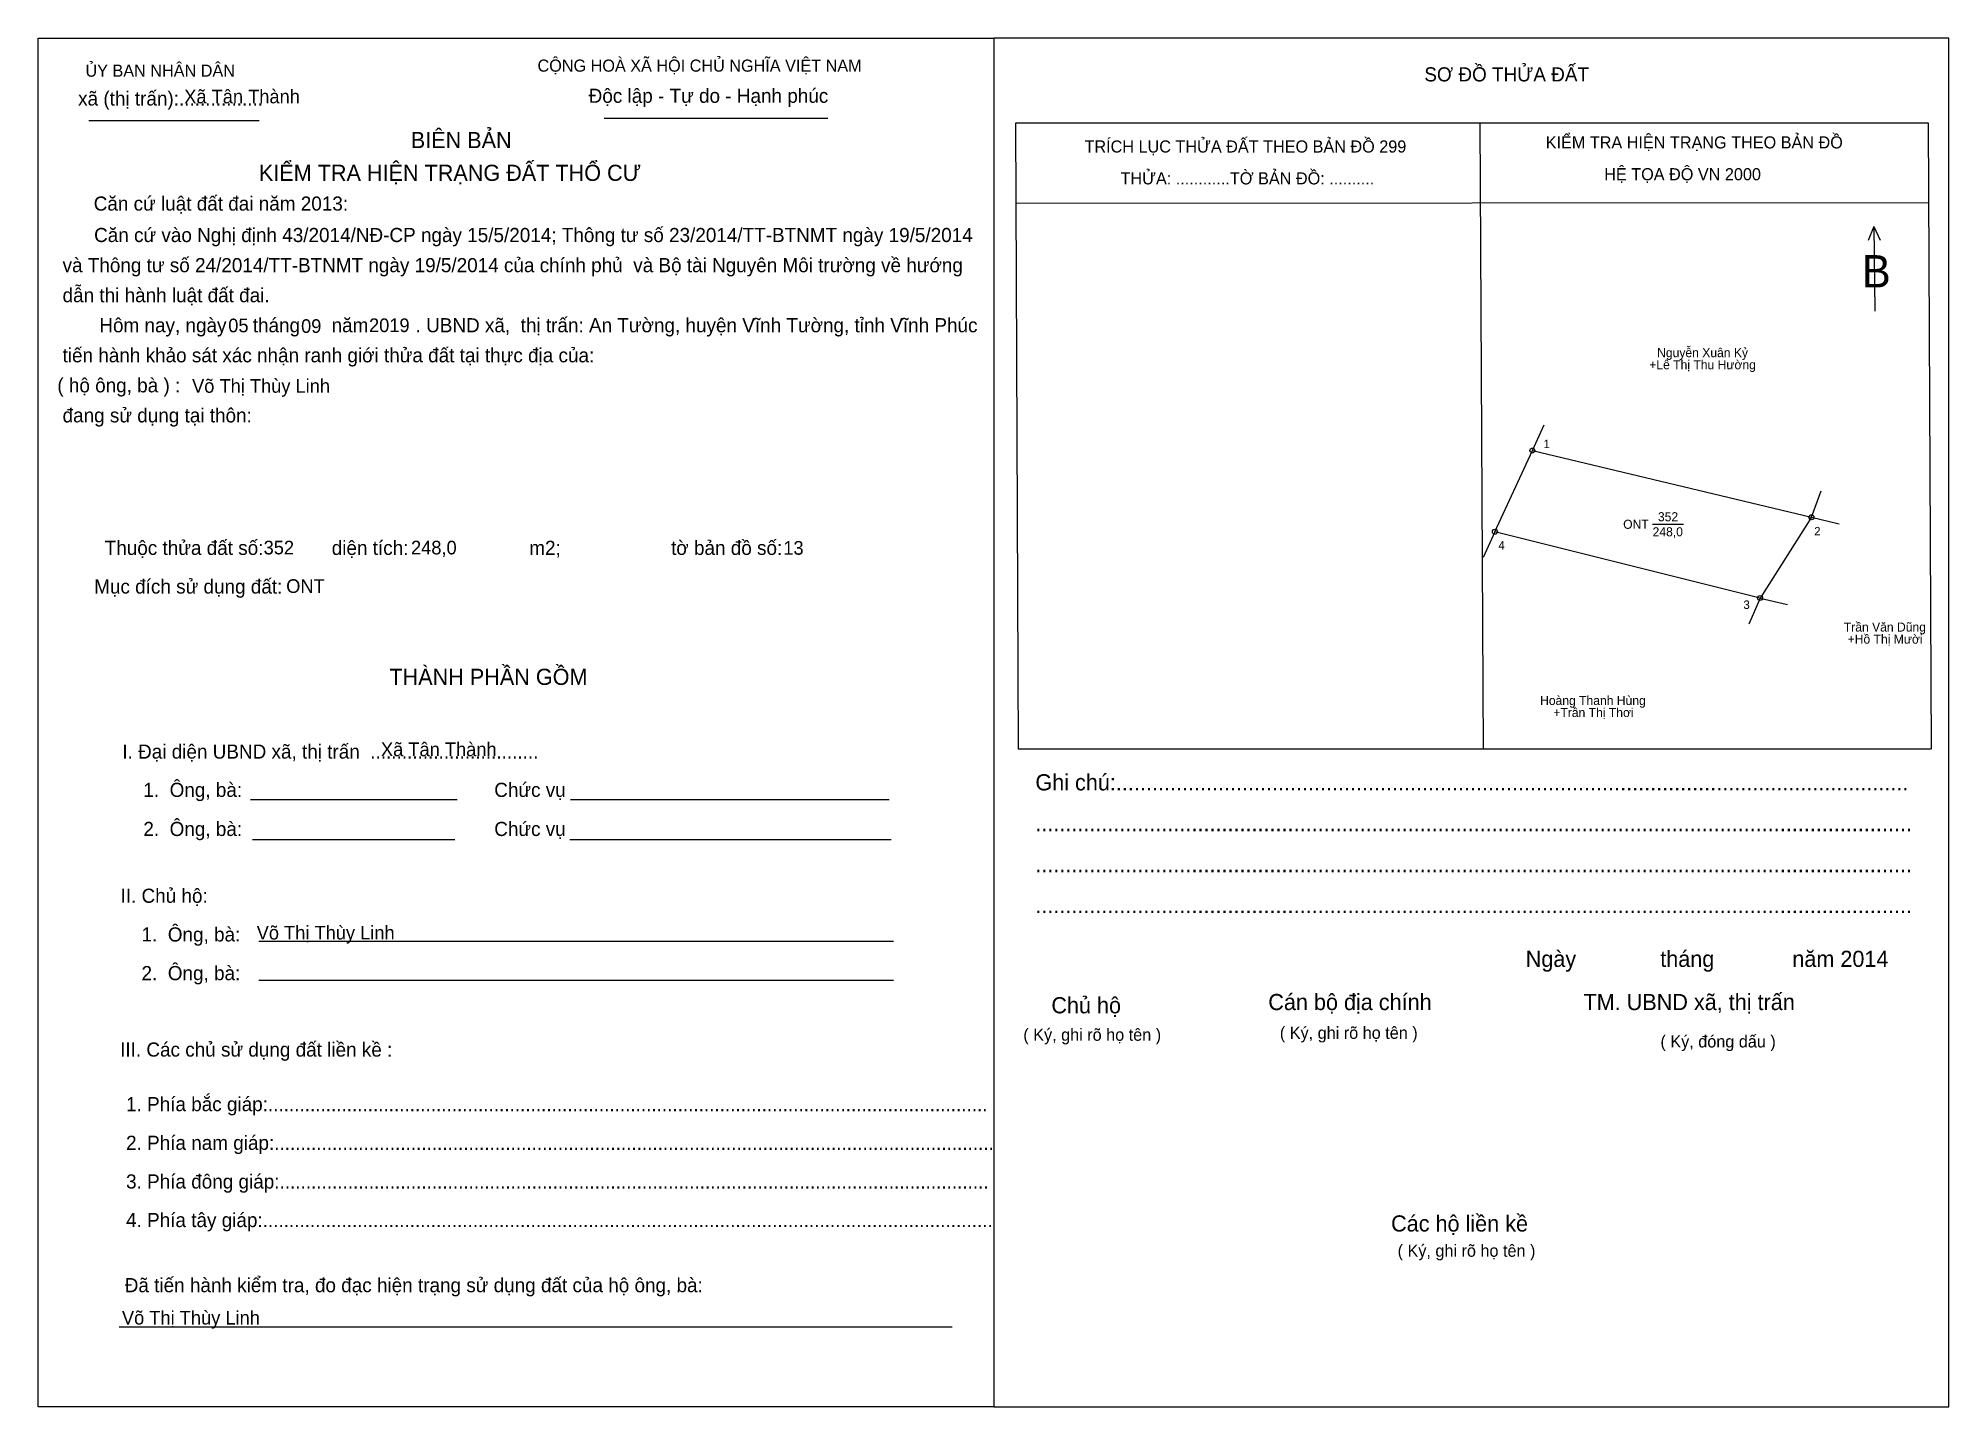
# Model space of a CAD drawing. Extents: x 540457 to 540647, y 1835187 to 1835324.
import ezdxf

# ---------------------------------------------------------------- set-up
doc = ezdxf.new("R2010")
doc.units = 0
for name, color, linetype in [('bbhtNoiDung', 7, 'Continuous'), ('bbhtTemplate', 7, 'Continuous'), ('CanhThua', 7, 'Continuous'), ('MocDinhThua', 7, 'Continuous'), ('NhanDiaChinhThua', 7, 'Continuous'), ('NhanTuCan', 7, 'Continuous'), ('RauThua', 7, 'Continuous'), ('SoHieuDinhThua', 7, 'Continuous')]:
    doc.layers.add(name, color=color, linetype=linetype)

msp = doc.modelspace()

# ---------------------------------------------------------------- linework, layer by layer
at = {"layer": 'bbhtTemplate'}
for p, q in [((540462.04, 1835315.39), (540479.02, 1835315.39)), ((540513.34, 1835315.61), (540535.61, 1835315.61)), ((540600.49, 1835315.16), (540600.81, 1835252.82)), ((540554.31, 1835307.15), (540645.13, 1835307.24)), ((540639.7, 1835304.84), (540639.15, 1835303.44)), ((540639.7, 1835304.84), (540640.33, 1835303.48)), ((540639.7, 1835304.84), (540639.79, 1835296.42)), ((540478.16, 1835247.79), (540498.71, 1835247.79)), ((540509.99, 1835247.79), (540541.72, 1835247.79)), ((540478.34, 1835243.81), (540498.49, 1835243.81)), ((540509.94, 1835243.81), (540541.91, 1835243.81)), ((540478.98, 1835233.71), (540542.13, 1835233.71)), ((540478.98, 1835229.82), (540542.13, 1835229.82)), ((540465.08, 1835195.32), (540547.97, 1835195.32))]:
    msp.add_line(p, q, dxfattribs=at)
for points in [[(540457.02, 1835187.35), (540457.02, 1835323.58), (540552.14, 1835323.58), (540552.14, 1835187.35)], [(540647.17, 1835187.35), (540647.17, 1835323.58), (540552.14, 1835323.58), (540552.14, 1835187.35)]]:
    msp.add_lwpolyline(points, close=True, dxfattribs=at)
for points in [[(540554.58, 1835252.82), (540554.31, 1835315.16), (540645.13, 1835315.16), (540645.4, 1835252.82)], [(540645.36, 1835252.82), (540554.54, 1835252.82)]]:
    msp.add_lwpolyline(points, dxfattribs=at)
at = {"layer": 'CanhThua'}
for p, q in [((540601.99, 1835274.46), (540605.72, 1835282.54)), ((540605.72, 1835282.54), (540633.5, 1835275.9)), ((540628.38, 1835267.86), (540601.99, 1835274.46)), ((540633.5, 1835275.9), (540628.38, 1835267.86))]:
    msp.add_line(p, q, dxfattribs=at)
at = {"layer": 'MocDinhThua'}
for centre in [(540605.72, 1835282.54), (540633.5, 1835275.9), (540601.99, 1835274.46), (540628.38, 1835267.86)]:
    msp.add_circle(centre, 0.25, dxfattribs=at)
at = {"layer": 'NhanDiaChinhThua'}
msp.add_line((540617.69, 1835275.2), (540620.78, 1835275.2), dxfattribs=at)
at = {"layer": 'RauThua'}
for p, q in [((540605.72, 1835282.54), (540606.88, 1835285.1)), ((540633.5, 1835275.9), (540634.47, 1835278.54)), ((540601.99, 1835274.46), (540600.81, 1835271.9)), ((540633.5, 1835275.9), (540636.24, 1835275.25)), ((540628.38, 1835267.86), (540627.27, 1835265.27)), ((540628.38, 1835267.86), (540631.12, 1835267.23))]:
    msp.add_line(p, q, dxfattribs=at)

# ---------------------------------------------------------------- texts
at = {"layer": 'bbhtNoiDung'}
for s, height, p in [('Xã Tân Thành', 1.3582, (540471.55, 1835317.1)), ('05', 1.358, (540475.93, 1835294.31)), ('09', 1.358, (540483.18, 1835294.25)), ('2019', 1.358, (540489.94, 1835294.33)), ('Võ Thị Thùy Linh', 1.3582, (540472.33, 1835288.29)), ('352', 1.358, (540479.45, 1835272.2)), ('248,0', 1.358, (540494.12, 1835272.2)), ('13', 1.358, (540531.17, 1835272.17)), ('ONT', 1.358, (540481.7, 1835268.37)), ('Xã Tân Thành', 1.3582, (540491.13, 1835252.12)), ('Võ Thị Thùy Linh', 1.3582, (540478.76, 1835233.87)), ('Võ Thị Thùy Linh', 1.3582, (540465.35, 1835195.54))]:
    msp.add_text(s, height=height, dxfattribs=at).set_placement(p)
at = {"layer": 'bbhtTemplate'}
for s, height, p in [('CỘNG HOÀ XÃ HỘI CHỦ NGHĨA VIỆT NAM', 1.2061, (540506.71, 1835320.25)), ('ỦY BAN NHÂN DÂN', 1.2061, (540461.72, 1835319.75)), ('SƠ ĐỒ THỬA ĐẤT', 1.407, (540594.97, 1835319.28)), ('xã (thị trấn):................', 1.407, (540460.99, 1835316.88)), ('Độc lập - Tự do - Hạnh phúc', 1.407, (540511.8, 1835317.15)), ('BIÊN BẢN', 1.608, (540494.1, 1835312.64)), ('KIỂM TRA HIỆN TRẠNG THEO BẢN ĐỒ', 1.2061, (540607.05, 1835312.61)), ('TRÍCH LỤC THỬA ĐẤT THEO BẢN ĐỒ 299', 1.2061, (540561.15, 1835312.2)), ('KIỂM TRA HIỆN TRẠNG ĐẤT THỔ CƯ', 1.6082, (540478.98, 1835309.38)), ('        THỬA: ............TỜ BẢN ĐỒ: ..........', 1.2061, (540561.15, 1835309.03)), ('             HỆ TỌA ĐỘ VN 2000', 1.2061, (540607.05, 1835309.44)), ('Căn cứ luật đất đai năm 2013:', 1.407, (540462.54, 1835306.42)), ('       Căn cứ vào Nghị định 43/2014/NĐ-CP ngày 15/5/2014; Thông tư số 23/2014/TT-BTNMT ngày 19/5/2014', 1.40702, (540458.92, 1835303.29)), (' và Thông tư số 24/2014/TT-BTNMT ngày 19/5/2014 của chính phủ  và Bộ tài Nguyên Môi trường về hướng', 1.407, (540458.92, 1835300.29)), ('B', 3.22, (540638.52, 1835298.77)), (' dẫn thi hành luật đất đai.', 1.407, (540458.92, 1835297.3)), ('        Hôm nay, ngày     tháng      năm         . UBND xã,  thị trấn: An Tường, huyện Vĩnh Tường, tỉnh Vĩnh Phúc', 1.40702, (540458.92, 1835294.31)), (' tiến hành khảo sát xác nhận ranh giới thửa đất tại thực địa của:', 1.407, (540458.92, 1835291.32)), ('( hộ ông, bà ) :', 1.407, (540458.92, 1835288.33)), (' đang sử dụng tại thôn:', 1.407, (540458.92, 1835285.34)), ('  Thuộc thửa đất số:             diện tích:                       m2;                     tờ bản đồ số:', 1.40702, (540462.59, 1835272.15)), ('Mục đích sử dụng đất:', 1.407, (540462.59, 1835268.3)), ('THÀNH PHẦN GỒM', 1.6082, (540491.97, 1835259.21)), ('I. Đại diện UBND xã, thị trấn  ................................', 1.407, (540465.39, 1835251.87)), ('    1.  Ông, bà:                                                Chức vụ', 1.407, (540465.39, 1835248.06)), ('Ghi chú:....................................................................................................................................', 1.60819, (540556.26, 1835248.71)), ('    2.  Ông, bà:                                                Chức vụ', 1.407, (540465.39, 1835244.17)), ('..................................................................................................................................................', 1.60819, (540556.26, 1835244.64)), ('..................................................................................................................................................', 1.60819, (540556.26, 1835240.56)), ('II. Chủ hộ:', 1.407, (540465.21, 1835237.52)), ('..................................................................................................................................................', 1.60819, (540556.26, 1835236.49)), ('    1.  Ông, bà:', 1.407, (540465.21, 1835233.67)), ('Ngày              tháng             năm 2014', 1.6082, (540605.06, 1835231.14)), ('    2.  Ông, bà:', 1.407, (540465.21, 1835229.82)), ('Cán bộ địa chính', 1.6082, (540579.44, 1835226.84)), ('TM. UBND xã, thị trấn', 1.6082, (540610.81, 1835226.84)), ('Chủ hộ', 1.608, (540557.85, 1835226.52)), ('( Ký, ghi rõ họ tên )', 1.2061, (540555.06, 1835223.79)), ('( Ký, ghi rõ họ tên )', 1.2061, (540580.59, 1835223.98)), ('III. Các chủ sử dụng đất liền kề :', 1.407, (540465.17, 1835222.21)), ('( Ký, đóng dấu )', 1.2061, (540618.47, 1835223.12)), ('    1. Phía bắc giáp:.........................................................................................................................................', 1.40702, (540463.67, 1835216.78)), ('    2. Phía nam giáp:.........................................................................................................................................', 1.40702, (540463.67, 1835212.93)), ('    3. Phía đông giáp:.......................................................................................................................................', 1.40702, (540463.67, 1835209.08)), ('    4. Phía tây giáp:...........................................................................................................................................', 1.40702, (540463.67, 1835205.24)), ('Các hộ liền kề', 1.6082, (540591.66, 1835204.8)), ('( Ký, ghi rõ họ tên )', 1.2061, (540592.31, 1835202.29)), ('    Đã tiến hành kiểm tra, đo đạc hiện trạng sử dụng đất của hộ ông, bà:', 1.407, (540463.54, 1835198.76))]:
    msp.add_text(s, height=height, dxfattribs=at).set_placement(p)
at = {"layer": 'NhanDiaChinhThua'}
for s, p in [('352', (540618.22, 1835275.5)), ('ONT', (540614.76, 1835274.75)), ('248,0', (540617.69, 1835274))]:
    msp.add_text(s, height=0.901, dxfattribs=at).set_placement(p)
at = {"layer": 'NhanTuCan'}
for s, p in [('+Lê Thị Thu Hường', (540617.36, 1835290.63)), ('Nguyễn Xuân Kỷ', (540618.14, 1835291.83)), ('Trần Văn Dũng', (540636.72, 1835264.52)), ('+Hồ Thị Mười', (540637.1, 1835263.32)), ('Hoàng Thanh Hùng', (540606.49, 1835257.21)), ('+Trần Thị Thơi', (540607.81, 1835256.01))]:
    msp.add_text(s, height=0.9012, dxfattribs=at).set_placement(p)
at = {"layer": 'SoHieuDinhThua'}
for s, p in [('1', (540606.84, 1835282.78)), ('2', (540633.77, 1835274.09)), ('4', (540602.34, 1835272.68)), ('3', (540626.73, 1835266.77))]:
    msp.add_text(s, height=0.845, dxfattribs=at).set_placement(p)

doc.saveas('drawing.dxf')
